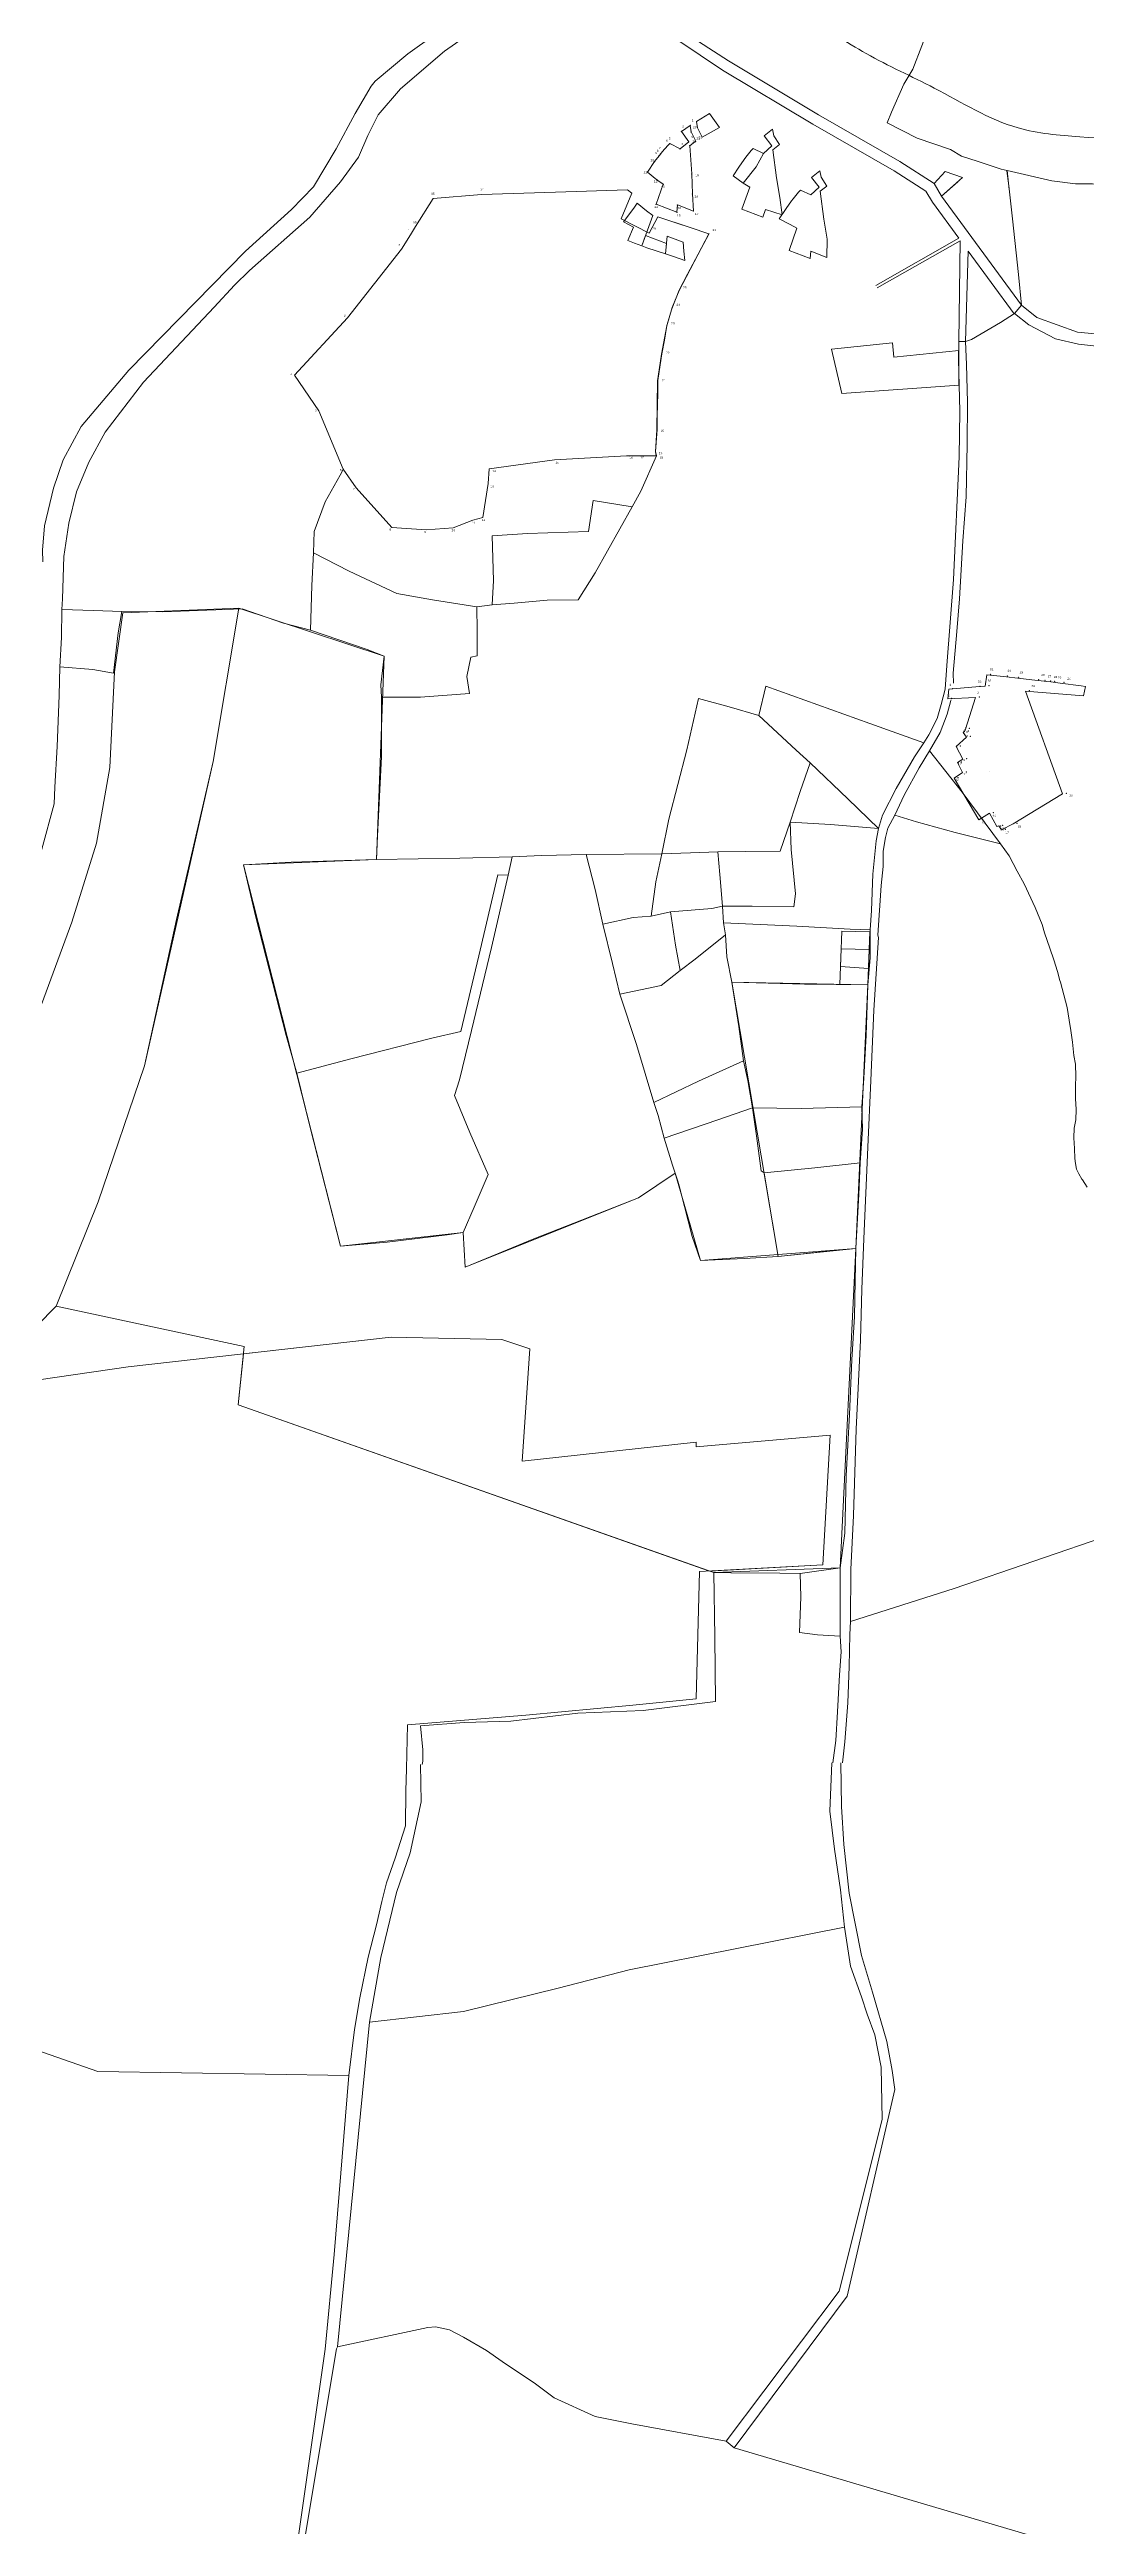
# Model space of a CAD drawing. Header units: millimetres. Extents: x 3522 to 28992, y 3906 to 26953.
# Drawn here: x 18862 to 20351, y 16679 to 20235 of the extents above; entities that cross this region are included whole.
import ezdxf

# ---------------------------------------------------------------- set-up
doc = ezdxf.new("R2010")
doc.units = ezdxf.units.MM
for name, color, linetype in [('-2', 1, 'Continuous'), ('-3', 7, 'Continuous'), ('2', 7, 'Continuous'), ('Circulo', 2, 'Continuous'), ('CVL_CUADCON_LIN', 8, 'Continuous'), ('CVL_CUADCON_TIT', 1, 'Continuous'), ('CVL_PUNTO', 250, 'Continuous'), ('CVL_PUNTO_NUM', 2, 'Continuous')]:
    doc.layers.add(name, color=color, linetype=linetype)
doc.layers.add('1ER CEDULA', color=7, linetype='Continuous', lineweight=0)
doc.styles.add('MONOTXT4', font='Monotxt4.shx')

msp = doc.modelspace()

# ---------------------------------------------------------------- linework, layer by layer
at = {"layer": '-2', "color": 1, "linetype": 'ByBlock', "lineweight": 0}
msp.add_line((19321.084, 17402.597), (19274.96, 16936.707), dxfattribs=at)
at = {"layer": '-3', "color": 1, "linetype": 'ByBlock', "lineweight": 0}
for points in [[(19394.409, 17772.562), (19395.405, 17718.957), (19379.524, 17645.885), (19359.66, 17588.84), (19337.067, 17495.483), (19321.084, 17402.597), (19455.856, 17418.096), (19591.992, 17451.624), (19693.782, 17477.978), (20003.126, 17538.982)], [(19997.728, 17775.119), (19998.687, 17712.258), (20001.961, 17657.622), (20009.732, 17587.72), (20027.566, 17498.2), (20043.305, 17445.78), (20063.778, 17375.044), (20071.693, 17333.084), (20075.618, 17305.88), (20006.99, 17009.048), (19844.486, 16791.241)], [(19985.025, 17775.065), (19982.133, 17705.492), (19988.711, 17650.838), (19997.305, 17592.616), (20003.126, 17538.982)], [(20003.126, 17538.982), (20011.733, 17483.301), (20027.514, 17439.01), (20035.518, 17414.324), (20046.799, 17384.285), (20055.709, 17338.254), (20057.353, 17263.052), (19995.592, 17016.479), (19833.354, 16800.957)], [(19274.96, 16936.707), (19404.967, 16964.426), (19415.646, 16965.382), (19435.699, 16960.951), (19456.228, 16950.166), (19489.168, 16931.182), (19511.705, 16915.559), (19559.315, 16883.283), (19586.403, 16863.062), (19645.223, 16836.311), (19697.522, 16826.109), (19833.354, 16800.957)], [(19274.96, 16936.707), (19273.42, 16933.667), (19189.757, 16432.677)], [(19833.354, 16800.957), (19844.486, 16791.241), (20508.034, 16595.202), (20664.69, 16469.082), (20703.999, 16404.082), (20735.192, 16342.43), (20758.245, 16279.046), (20765.917, 16239.374)]]:
    msp.add_lwpolyline(points, dxfattribs=at)
at = {"color": 1, "linetype": 'ByBlock', "lineweight": 0}
for points in [[(19712.091, 19953.071), (19719.435, 19950.554), (19746.24, 19941.528), (19747.458, 19956.699), (19717.575, 19968.143), (19712.091, 19953.071)], [(20167.428, 19753.188), (20167.134, 19802.887), (20073.847, 19793.582), (20071.854, 19813.985), (19984.523, 19804.926), (19999.368, 19741.027)]]:
    msp.add_lwpolyline(points, close=True, dxfattribs=at)
for points, elevation in [([(19291.545, 17325.986), (19299.512, 17392.137), (19307.188, 17437.605), (19319.252, 17496.096), (19330.986, 17542.214), (19338.675, 17576.078), (19345.624, 17602.507), (19357.71, 17637.91), (19372.516, 17684.626), (19373.386, 17735.021), (19374.119, 17766.456), (19375.38, 17829.672), (19545.472, 17843.52), (19699.318, 17857.702), (19790.149, 17866.991), (19794.757, 18049.528), (19971.892, 18059.272), (19982.603, 18245.497), (19790.035, 18228.606), (19790.303, 18235.26), (19540.063, 18208.126), (19551.292, 18369.405), (19510.94, 18382.907), (19352.235, 18386.379), (18974.609, 18343.554), (18793.485, 18317.448)], 35.403), ([(18681.991, 16645.6), (18678.449, 16705.368), (18675.402, 16775.731), (18671.551, 16854.69), (18666.37, 16965.351), (18662.755, 17035.549), (18659.462, 17096.078), (18656.52, 17135.784), (18656.601, 17148.321), (18655.378, 17166.814), (18652.656, 17216.748), (18651.608, 17248.007), (18645.427, 17363.923), (18641.699, 17405.011), (18637.718, 17434.428), (18931.009, 17331.597), (19291.545, 17325.986), (19270.388, 17069.003), (19257.129, 16933.009), (19135.698, 16082.406)], 35.424), ([(18637.718, 17434.428), (18931.009, 17331.597), (19291.545, 17325.986)], 35.403)]:
    msp.add_lwpolyline(points, dxfattribs=dict(at, elevation=elevation))
at = {"layer": '1ER CEDULA', "color": 1, "linetype": 'ByBlock', "lineweight": 0, "ltscale": 0.5, "flags": 128}
msp.add_lwpolyline([(20036.557, 18891.905), (20019.512, 18513.764), (19907.696, 18501.802), (19841.186, 18896.131)], close=True, dxfattribs=at)
at = {"layer": '2', "color": 1, "linetype": 'ByBlock', "lineweight": 0}
for p, q in [((20236.904, 20061.338), (20239.389, 20034.139)), ((20257.083, 19868.141), (20247.149, 19855.962)), ((20176.689, 19815.956), (20167.288, 19815.976)), ((19497.028, 19437.693), (19474.917, 19434.69)), ((19526.003, 19075.975), (19520.359, 19049.555)), ((19740.702, 19080.349), (19632.211, 19079.054)), ((19725.526, 18990.666), (19753.486, 18996.706)), ((19827.946, 19004.936), (19829.167, 18981.297)), ((19832.18, 18964.008), (19829.167, 18981.297)), ((19996.964, 18055.069), (19939.527, 18046.804))]:
    msp.add_line(p, q, dxfattribs=at)
for points in [[(20307.472, 20520.44), (20287.077, 20486.681), (20249.311, 20408.228), (20223.014, 20346.271), (20211.016, 20319.102), (20192.979, 20319.903), (20140.866, 20306.543), (20130.939, 20297.415), (20127.079, 20274.041), (20101.025, 20207), (20088.276, 20185.17)], [(19560.838, 20313.617), (19529.047, 20297.673), (19488.6, 20274.123), (19428.808, 20232.823), (19365.686, 20178.568), (19333.342, 20141.276), (19318.544, 20111.572), (19305.014, 20080.594), (19279.279, 20045.067), (19235.474, 19994.584), (19148.678, 19918.014), (19127.037, 19896.711)], [(18851.817, 19499.548), (18851.597, 19516.068), (18854.465, 19551.389), (18867.281, 19605.242), (18881.085, 19646.131), (18906.846, 19693.857), (18975.612, 19774.785), (19143.145, 19945.728), (19208.82, 20005.569), (19240.646, 20038.033), (19273.28, 20092.352), (19300.571, 20143.125), (19323.265, 20182.47), (19329.123, 20189.828), (19375.953, 20228.868), (19449.488, 20281.067), (19491.971, 20306.901)], [(20088.276, 20185.17), (20070.662, 20145.052), (20064.533, 20129.816), (20107.425, 20107.868), (20155.156, 20091.501), (20171.143, 20082.064), (20193.487, 20074.9), (20212.529, 20068.76), (20228.27, 20063.135), (20236.904, 20061.338)], [(20236.904, 20061.338), (20300.646, 20046.716), (20334.682, 20042.07), (20359.327, 20042.272), (20408.107, 20041.66), (20422.086, 20043.918), (20441.91, 20047.18), (20479.007, 20048.626), (20506.96, 20050.854), (20537.449, 20051.552), (20566.169, 20056.32), (20596.93, 20065.15), (20625.658, 20073.985), (20641.161, 20076.239), (20650.57, 20080.032), (20692.528, 20097.733), (20721.776, 20111.904), (20736.532, 20121.53), (20759.435, 20139.272), (20770.885, 20147.381), (20779.534, 20152.7)], [(20257.083, 19868.141), (20253.109, 19912.117), (20244.128, 19991.94), (20238.892, 20039.477), (20236.396, 20061.085)], [(19808.608, 19971.005), (19777.745, 19912.616), (19765.755, 19889.513), (19755.283, 19862.85), (19748.12, 19838.974), (19744.518, 19817.633), (19740.667, 19798.072), (19734.998, 19759.707), (19734.959, 19741.154), (19734.13, 19708.879), (19734.09, 19689.563), (19731.737, 19657.799), (19732.996, 19651.951)], [(19127.037, 19896.711), (19098.008, 19865.258), (18996.664, 19757.459), (18941.636, 19685.65), (18917.918, 19642.495), (18900.299, 19599.835), (18889.28, 19554.873), (18882.067, 19507.108), (18880.163, 19446.37), (18879.368, 19430.869)], [(20247.149, 19855.962), (20227.305, 19843.043), (20185.333, 19818.733), (20176.689, 19815.956)], [(20458.679, 19802.651), (20433.282, 19807.279), (20410.158, 19805.549), (20369.513, 19808.685), (20339.285, 19811.799), (20306.018, 19819.494), (20267.696, 19839.907), (20247.149, 19855.962)], [(21203.013, 19513.121), (21124.067, 19546.836), (21024.812, 19588.473), (20872.757, 19652.587), (20670.19, 19740.19), (20483.863, 19817.592), (20431.803, 19829.394), (20404.35, 19822.844), (20337.543, 19829.085), (20279.15, 19850.303), (20257.083, 19868.141)], [(20117.057, 19239.667), (20124.194, 19251.089), (20136.185, 19274.7), (20142.07, 19294.765), (20147.705, 19316.864), (20150.062, 19350.661), (20159.465, 19474.159), (20167.706, 19650.014), (20168.604, 19715.583), (20166.98, 19789.799), (20167.288, 19815.976)], [(20176.689, 19815.956), (20178.398, 19782.658), (20179.557, 19728.776), (20179.432, 19668.542), (20177.75, 19592.809), (20173.046, 19529.535), (20168.046, 19446.438), (20164.645, 19399.427), (20159.185, 19339.459), (20159.719, 19325.376)], [(19240.572, 19512.449), (19241.397, 19542.945), (19257.239, 19585.863), (19278.913, 19623.686), (19283.505, 19632.825)], [(19732.956, 19651.859), (19710.531, 19600.914), (19698.036, 19578.576)], [(19698.036, 19578.576), (19642.413, 19587.589), (19635.461, 19543.127), (19548.054, 19540.008), (19497.233, 19536.812), (19499.133, 19472.762), (19497.028, 19437.693)], [(19698.036, 19578.576), (19644.992, 19483.635), (19620.775, 19444.802), (19576.058, 19444.642), (19528.538, 19440.168), (19497.028, 19437.693)], [(19240.572, 19512.449), (19238.442, 19465.435), (19236.53, 19401.393)], [(19474.917, 19434.69), (19411.675, 19444.99), (19360.372, 19453.994), (19291.839, 19485.908), (19240.572, 19512.449)], [(18879.368, 19430.869), (18878.523, 19390.715), (18876.403, 19348.53)], [(18876.403, 19348.53), (18923.652, 19344.872), (18953.621, 19339.471), (18960.094, 19397.658), (18965.239, 19428.145)], [(18965.239, 19428.145), (18924.591, 19429.756), (18879.368, 19430.869)], [(18965.239, 19428.145), (19024.436, 19427.512), (19138.014, 19431.846), (19197.425, 19411.642), (19236.53, 19401.393)], [(19338.213, 19305.109), (19394.362, 19304.99), (19464.497, 19310.433), (19460.99, 19334.838), (19466.637, 19362.529), (19475.533, 19364.289), (19475.608, 19400.378), (19474.917, 19434.69)], [(19236.53, 19401.393), (19317.521, 19373.519), (19341.891, 19363.81), (19337.487, 19322.901), (19338.213, 19305.109)], [(18876.403, 19348.53), (18875.302, 19307.614), (18872.355, 19234.425), (18869.185, 19175.977), (18868.119, 19152.089), (18850.453, 19087.063), (18827.973, 19028.148), (18804.235, 18975.335), (18786.853, 18924.796), (18763.058, 18844.534), (18745.871, 18765.275), (18737.112, 18707.348), (18735.26, 18672.024), (18708.182, 18601.428), (18656.46, 18531.137), (18636.863, 18514.659)], [(20117.057, 19239.667), (20039.623, 19267.534), (19890.341, 19320.967), (19880.091, 19279.054)], [(19338.213, 19305.109), (19338.035, 19219.46), (19332.718, 19105.866), (19331.123, 19072.067)], [(19880.091, 19279.054), (19837.432, 19291.09), (19793.249, 19303.128), (19776.581, 19229.46), (19750.968, 19130.141), (19740.702, 19080.349)], [(19880.091, 19279.054), (19933.596, 19229.127), (19953.884, 19211.04)], [(20156.24, 19301.203), (20156.043, 19300.47), (20150.679, 19280.514), (20140.462, 19254.358), (20125.417, 19227.959)], [(19925.251, 19125.451), (19939.316, 19169.644), (19953.884, 19211.04)], [(19953.884, 19211.04), (20007.893, 19159.078), (20051.759, 19116.542)], [(20051.759, 19116.542), (20057.897, 19135.845), (20077.286, 19174.18), (20103.549, 19219.618), (20117.057, 19239.667)], [(20075.173, 19135.554), (20088.953, 19164.244), (20110.376, 19203.592), (20125.417, 19227.959)], [(20125.417, 19227.959), (20172.297, 19168.896), (20227.276, 19094.568)], [(20011.54, 17977.776), (20012.203, 18052.495), (20015.921, 18130.003), (20019.99, 18254.275), (20026.099, 18382.1), (20028.028, 18455.037), (20030.719, 18527.464), (20036.836, 18658.848), (20041.1, 18754.908), (20045.374, 18855.543), (20051.943, 18959.985), (20050.933, 18963.291), (20055.909, 19034.951), (20058.76, 19062.139), (20058.806, 19084.25), (20061.895, 19103.559), (20065.227, 19117.276), (20075.173, 19135.554)], [(20227.276, 19094.568), (20162.014, 19110.972), (20106.658, 19126.084), (20075.173, 19135.554)], [(19820.994, 19083.229), (19860.376, 19083.654), (19910.937, 19084.055), (19925.251, 19125.451)], [(19925.251, 19125.451), (19926.44, 19086.564), (19932.66, 19022.759), (19930.588, 19003.956), (19870.375, 19004.846), (19827.946, 19004.936)], [(20051.759, 19116.542), (19983.173, 19122.533), (19925.251, 19125.451)], [(20039.77, 18970.939), (20042.115, 18998.891), (20044.002, 19051.242), (20048.42, 19099.013), (20051.759, 19116.542)], [(19331.123, 19072.067), (19208.653, 19068.006), (19140.3, 19064.338), (19157.93, 18989.326), (19201.531, 18819.207), (19216.663, 18765.295)], [(19526.003, 19075.975), (19450.54, 19073.847), (19331.123, 19072.067)], [(19632.211, 19079.054), (19567.929, 19077.919), (19526.003, 19075.975)], [(19632.211, 19079.054), (19645.065, 19028.959), (19656.141, 18979.376)], [(19740.702, 19080.349), (19732.234, 19039.957), (19725.526, 18990.666)], [(19740.702, 19080.349), (19781.864, 19081.787), (19820.994, 19083.229)], [(19827.946, 19004.936), (19824.229, 19050.436), (19820.994, 19083.229)], [(20227.276, 19094.568), (20239.436, 19077.26), (20251.078, 19055.378), (20261.203, 19037.312), (20276.885, 19003.222), (20286.997, 18978.802), (20290.275, 18966.85), (20298.106, 18944.977), (20303.66, 18928.191), (20308.96, 18911.152), (20312.236, 18898.183), (20313.502, 18895.893), (20323.081, 18859.529), (20325.839, 18841.478), (20328.348, 18826.478), (20330.6, 18809.7), (20332.339, 18790.635), (20334.854, 18778.176), (20335.325, 18760.384), (20335.044, 18747.169), (20335.02, 18735.986), (20334.752, 18729.125), (20335.735, 18713.111), (20335.196, 18698.117), (20333.138, 18686.177), (20332.348, 18672.454), (20333.332, 18657.203), (20333.811, 18642.97), (20334.812, 18635.597), (20336.319, 18627.207), (20339.609, 18620.846), (20343.912, 18613.213), (20344.672, 18611.94), (20351.51, 18601.505)], [(19520.359, 19049.555), (19505.37, 19050.095), (19478.197, 18933.752), (19452.31, 18825.03), (19410.369, 18815.715), (19294.198, 18785.971), (19216.663, 18765.295)], [(19520.359, 19049.555), (19496.007, 18945.659), (19467.558, 18826.522), (19450.388, 18755.65), (19443.227, 18733.046), (19464.967, 18679.883), (19491.266, 18619.847), (19471.097, 18572.872), (19455.522, 18536.307)], [(19753.486, 18996.706), (19812.441, 19001.919), (19827.946, 19004.936)], [(19767.286, 18912.807), (19760.247, 18949.166), (19753.486, 18996.706)], [(19656.141, 18979.376), (19699.606, 18988.688), (19725.526, 18990.666)], [(19656.141, 18979.376), (19669.743, 18922.672), (19680.323, 18878.681)], [(19832.18, 18964.008), (19788.661, 18929.028), (19767.286, 18912.807)], [(19829.167, 18981.297), (19934.596, 18976.499), (20011.317, 18972.27), (20039.77, 18970.939)], [(19841.186, 18896.131), (19834.147, 18932.489), (19832.18, 18964.008)], [(20036.557, 18891.905), (20039.941, 18930.783), (20039.77, 18970.939)], [(19680.323, 18878.681), (19740.055, 18891.008), (19767.286, 18912.807)], [(19841.186, 18896.131), (19851.47, 18832.063), (19858.228, 18782.997)], [(20036.557, 18891.905), (19945.602, 18892.86), (19841.186, 18896.131)], [(20028.064, 18717.067), (20030.944, 18758.233), (20034.121, 18819.731), (20036.557, 18891.905)], [(19680.323, 18878.681), (19704.31, 18806.451), (19729.29, 18723.037)], [(19729.29, 18723.037), (19793.633, 18753.653), (19858.228, 18782.997)], [(19858.228, 18782.997), (19864.266, 18754.52), (19870.791, 18715.367)], [(19216.663, 18765.295), (19235.811, 18687.484), (19279.157, 18516.857)], [(19743.92, 18672.176), (19735.349, 18704.471), (19729.29, 18723.037)], [(19870.791, 18715.367), (19821.212, 18698.444), (19743.92, 18672.176)], [(19870.791, 18715.367), (19940.658, 18714.456), (20028.064, 18717.067)], [(19887.62, 18622.058), (19883.307, 18624.862), (19876.805, 18675.198), (19870.791, 18715.367)], [(20025.61, 18636.506), (20028.759, 18684.788), (20028.064, 18717.067)], [(19743.92, 18672.176), (19756.288, 18633.01), (19763.863, 18610.375)], [(19887.62, 18622.058), (19960.554, 18629.528), (20025.61, 18636.506)], [(20025.61, 18636.506), (20023.483, 18591.018), (20019.512, 18513.764)], [(19455.522, 18536.307), (19458.468, 18486.741), (19557.132, 18527.197), (19707.41, 18586.35), (19760.075, 18621.693)], [(19907.696, 18501.802), (19859.672, 18499.362), (19796.148, 18496.192), (19784.532, 18530.781), (19773.443, 18574.011), (19765.882, 18603.508), (19763.863, 18610.375)], [(19907.696, 18501.802), (19899.921, 18550.361), (19887.62, 18622.058)], [(19279.157, 18516.857), (19346.498, 18522.814), (19432.649, 18533.052), (19455.522, 18536.307)], [(20019.512, 18513.764), (19975.04, 18509.029), (19907.696, 18501.802)], [(19996.964, 18055.069), (20003.673, 18104.868), (20005.622, 18186.955), (20010.124, 18275.136), (20013.844, 18353.661), (20017.276, 18415.666), (20018.399, 18467.003), (20019.512, 18513.764)], [(20011.54, 17977.776), (20160.524, 18025.241), (20504.017, 18142.948), (20718.867, 18220.517)], [(19939.527, 18046.804), (19910.31, 18047.374), (19839.934, 18047.777), (19815.543, 18048.083), (19816.875, 17955.315), (19817.701, 17863.31), (19714.013, 17850.314), (19619.999, 17846.447), (19524.19, 17834.705), (19457.112, 17833.068), (19394.347, 17828.372), (19397.578, 17793.546), (19397.544, 17777.281), (19396.506, 17772.571)], [(19997.015, 17956.967), (19964.498, 17958.814), (19938.335, 17961.92), (19940.474, 18013.508), (19939.527, 18046.804)], [(19997.015, 17956.967), (19997.128, 18011.609), (19996.964, 18055.069)], [(20000.448, 17775.131), (20003.813, 17804.97), (20007.995, 17861.128), (20009.882, 17913.479), (20010.74, 17959.479), (20011.54, 17977.776)], [(19986.458, 17775.072), (19990.606, 17807.285), (19993.232, 17848.198), (19996.137, 17901.309), (19998.239, 17934.599), (19997.015, 17956.967)]]:
    msp.add_lwpolyline(points, dxfattribs=at)
at = {"layer": 'Circulo', "color": 1, "linetype": 'ByBlock', "lineweight": 0, "ltscale": 0.5}
for p, q in [((19735.118, 19995.056), (19750.668, 19989.81)), ((19750.668, 19989.81), (19794.298, 19975.2))]:
    msp.add_line(p, q, dxfattribs=at)
at = {"layer": 'CVL_CUADCON_LIN', "color": 1, "linetype": 'ByBlock', "lineweight": 0, "ltscale": 0.5, "flags": 128}
for points in [[(19600.555, 20358.775), (19828.024, 20205.529), (19957.821, 20127.88), (20074.317, 20061.008), (20120.097, 20031.56), (20129.541, 20015.946), (20167.399, 19964.055)], [(19612.772, 20363.575), (19836.329, 20218.871), (19965.767, 20141.437), (20082.484, 20074.438), (20131.659, 20042.806), (20142.631, 20024.666), (20257.083, 19868.141)], [(20131.659, 20042.806), (20147.469, 20059.785), (20172.338, 20051.228)], [(19691.867, 20034.282), (19691.867, 20034.282), (19691.867, 20034.282)], [(20142.631, 20024.666), (20131.659, 20042.806)], [(20142.631, 20024.666), (20172.338, 20051.228)], [(20165.646, 20045.245), (20142.631, 20024.666)], [(20167.399, 19964.055), (20048.052, 19896.365)], [(20169.372, 19960.576), (20050.026, 19892.885)], [(20169.372, 19960.576), (20167.288, 19815.976)], [(20180.747, 19945.758), (20176.689, 19815.956)], [(20180.747, 19945.758), (20246.545, 19855.569)], [(20039.656, 18968.142), (19999.37, 18969.213), (19996.266, 18892.776)], [(20036.557, 18891.905), (20039.656, 18968.142)], [(20038.62, 18942.663), (19998.336, 18943.734)], [(20036.557, 18891.905), (19996.266, 18892.776)], [(20037.511, 18915.385), (19997.301, 18918.255)]]:
    msp.add_lwpolyline(points, dxfattribs=at)
for points in [[(20142.631, 20024.666), (20131.659, 20042.806), (20147.469, 20059.785), (20172.338, 20051.228)], [(20038.62, 18942.663), (20037.511, 18915.385), (19997.301, 18918.255), (19998.336, 18943.734)], [(20037.511, 18915.385), (20036.557, 18891.905), (19996.266, 18892.776), (19997.301, 18918.255)]]:
    msp.add_lwpolyline(points, close=True, dxfattribs=at)
at = {"layer": 'CVL_CUADCON_LIN', "color": 1, "linetype": 'ByBlock', "lineweight": 0, "ltscale": 0.5}
msp.add_spline([(19667.448, 20388.112), (19836.793, 20320.665), (19947.701, 20279.41), (20034.441, 20229.141), (20132.115, 20179.6), (20252.499, 20122.531), (20341.1, 20109.714), (20527.627, 20116.705), (20799.916, 20288.938), (20855.852, 20408.207), (20798.052, 20546.112), (20758.897, 20588.974)], degree=3, dxfattribs=at)
at = {"layer": 'CVL_CUADCON_TIT', "color": 1, "linetype": 'ByBlock', "lineweight": 0}
msp.add_lwpolyline([(19790.816, 20131.816), (19792.037, 20122.495), (19798.676, 20109.056), (19823.519, 20123.108), (19809.284, 20143.286), (19790.816, 20131.816)], dxfattribs=at)
at = {"layer": 'CVL_CUADCON_TIT', "color": 1, "linetype": 'ByBlock', "lineweight": 0, "ltscale": 0.5, "flags": 128}
for points in [[(19781.581, 20126.08), (19768.952, 20117.53), (19779.576, 20102.767), (19766.975, 20092.295), (19752.528, 20100.089), (19749.338, 20097.103), (19741.277, 20088.113), (19738.682, 20084.936), (19736.829, 20082.464), (19736.829, 20082.464), (19730.457, 20074.162), (19720.13, 20059.053), (19733.84, 20048.035), (19742.933, 20041.654), (19732.476, 20012.908), (19762.359, 20001.463), (19763.202, 20011.967), (19786.14, 20003.17), (19784.744, 20027.77), (19783.849, 20056.398), (19780.826, 20096.797), (19786.465, 20101.311), (19789.442, 20103.32), (19782.803, 20116.76), (19782.803, 20116.76), (19781.581, 20126.08)], [(19379.899, 19969.166), (19367.003, 19948.608), (19289.56, 19849.907), (19213.168, 19767.47), (19248.19, 19716.43), (19283.265, 19632.367), (19302.011, 19605.642), (19353.215, 19548.603), (19402.498, 19545.449), (19441.123, 19548.417), (19469.601, 19559.285), (19483.838, 19563.322), (19491.56, 19611.848), (19492.875, 19632.94), (19586.654, 19645.957), (19689.83, 19651.677), (19705.122, 19651.726), (19732.756, 19651.493), (19731.497, 19657.341), (19733.85, 19689.107), (19734.758, 19759.248), (19740.427, 19797.615), (19747.88, 19838.515), (19755.865, 19864.484), (19765.515, 19889.054), (19808.368, 19970.547), (19780.082, 19979.923), (19735.128, 19995.053), (19722.739, 19971.401), (19682.26, 19991.959), (19697.716, 20028.635), (19691.627, 20033.824), (19587.96, 20030.485), (19481.751, 20026.898), (19412.377, 20020.945), (19387.238, 19980.867), (19379.899, 19969.166)], [(20191.406, 19304.565), (20151.275, 19302.576), (20152.889, 19316.785), (20191.913, 19320.12), (20205.161, 19320.816), (20207.68, 19337.189), (20231.402, 19334.654), (20247.575, 19332.823), (20276.526, 19329.707), (20285.612, 19328.385), (20293.867, 19327.493), (20299.584, 19326.978), (20312.799, 19325.442), (20342.776, 19321.336), (20349.431, 19320.679), (20346.188, 19307.06), (20262.953, 19313.702), (20315.974, 19166.282), (20245.4, 19123.41), (20228.522, 19114.567), (20224.541, 19120.471), (20221.906, 19119.345), (20211.13, 19138.546), (20195.956, 19128.938), (20160.584, 19188.749), (20172.57, 19196.848), (20165.221, 19211.338), (20173.061, 19216.097), (20163.692, 19234.405), (20178.424, 19247.917), (20173.444, 19254.191), (20175.261, 19255.902), (20176.745, 19259.398), (20191.406, 19304.565)], [(20191.406, 19304.565), (20151.275, 19302.576), (20152.889, 19316.785), (20191.913, 19320.12), (20205.161, 19320.816), (20207.68, 19337.189), (20231.402, 19334.654), (20247.575, 19332.823), (20276.526, 19329.707), (20285.612, 19328.385), (20293.867, 19327.493), (20299.584, 19326.978), (20312.799, 19325.442), (20342.776, 19321.336), (20349.431, 19320.679), (20346.188, 19307.06), (20262.953, 19313.702), (20315.974, 19166.282), (20245.4, 19123.41), (20228.522, 19114.567), (20224.541, 19120.471), (20221.906, 19119.345), (20211.13, 19138.546), (20195.956, 19128.938), (20160.584, 19188.749), (20172.57, 19196.848), (20165.221, 19211.338), (20173.061, 19216.097), (20163.692, 19234.405), (20178.424, 19247.917), (20173.444, 19254.191), (20175.261, 19255.902), (20176.745, 19259.398), (20191.406, 19304.565)], [(20210.932, 19198.257), (20210.932, 19198.257)], [(19132.318, 18289.174), (19139.894, 18362.298), (19352.235, 18386.379), (19510.94, 18382.907), (19551.292, 18369.405), (19540.063, 18208.126), (19790.303, 18235.26), (19790.035, 18228.606), (19982.603, 18245.497), (19971.892, 18059.272), (19809.192, 18050.322), (19132.318, 18289.174)]]:
    msp.add_lwpolyline(points, dxfattribs=at)
for points in [[(19899.573, 20120.528), (19887.666, 20111.033), (19898.841, 20096.988), (19886.934, 20086.02), (19876.413, 20066.406), (19857.413, 20043.359), (19867.374, 20037.613), (19855.868, 20005.968), (19885.738, 19994.538), (19889.5, 20005.188), (19913.845, 19997.867), (19910.299, 20022.405), (19905.338, 20050.891), (19900.4, 20091.151), (19909.651, 20098.659), (19901.713, 20111.374)], [(19967.574, 20060.9), (19955.669, 20051.406), (19966.843, 20037.362), (19954.936, 20026.393), (19939.834, 20033.319), (19936.997, 20030.407), (19929.273, 20020.82), (19926.955, 20017.63), (19919.36, 20006.71), (19909.339, 19991.88), (19925.029, 19983.928), (19934.663, 19978.395), (19923.87, 19946.341), (19953.738, 19934.907), (19954.597, 19945.41), (19977.549, 19936.491), (19978.301, 19962.778), (19973.34, 19991.265), (19968.402, 20031.524), (19977.653, 20039.032), (19969.715, 20051.748)], [(19700.366, 20007.448), (19705.229, 20014.288), (19718.938, 20003.27), (19728.032, 19996.889), (19712.091, 19953.071), (19701.374, 19957.24), (19692.053, 19960.865), (19699.911, 19980.232), (19685.662, 19987.727), (19700.366, 20007.448)], [(19133.274, 19432.775), (19096.524, 19212.605), (19043.964, 18986.105), (18997.974, 18776.025), (18931.144, 18580.715), (18871.264, 18430.605), (18786.324, 18344.895), (18635.124, 18331.615), (18636.194, 18448.325), (18736.494, 18499.795), (18812.404, 18654.195), (18836.794, 18827.555), (18893.724, 18981.965), (18928.974, 19095.735), (18947.944, 19204.085), (18954.844, 19341.315), (18966.924, 19426.205)], [(19133.274, 19432.775), (19341.899, 19363.806), (19331.129, 19072.065), (19140.306, 19064.335), (19279.168, 18516.851), (19455.529, 18536.301), (19458.479, 18486.729), (19707.42, 18586.339), (19760.092, 18621.681), (19796.162, 18496.181), (20019.522, 18513.751), (19996.973, 18055.065), (19815.557, 18048.076), (19132.318, 18289.174), (19140.998, 18372.955), (18871.27, 18430.605), (18931.149, 18580.712), (18997.981, 18776.025), (19096.53, 19212.6)]]:
    msp.add_lwpolyline(points, close=True, dxfattribs=at)
at = {"layer": 'CVL_CUADCON_TIT', "color": 1, "linetype": 'ByBlock', "lineweight": 0, "flags": 128}
msp.add_lwpolyline([(19871.832, 20092.945), (19868.995, 20090.033), (19861.271, 20080.446), (19858.953, 20077.257), (19851.358, 20066.336), (19843.109, 20053.928), (19857.396, 20043.366), (19876.311, 20066.412), (19886.934, 20086.02), (19871.832, 20092.945)], dxfattribs=at)
at = {"layer": 'CVL_CUADCON_TIT', "color": 1, "linetype": 'ByBlock', "lineweight": 0}
msp.add_lwpolyline([(19748.301, 19967.202), (19746.241, 19941.535), (19759.13, 19937.195), (19773.74, 19932.325), (19772.478, 19945.465), (19771.239, 19958.405)], close=True, dxfattribs=at)
at = {"layer": 'CVL_PUNTO', "color": 1, "linetype": 'ByBlock', "lineweight": 0, "ltscale": 0.5}
for p in [(19749.338, 20097.103), (19752.528, 20100.089), (19768.952, 20117.53), (19779.576, 20102.767), (19780.826, 20096.797), (19781.581, 20126.08), (19782.803, 20116.76), (19786.465, 20101.311), (19789.442, 20103.32), (19720.13, 20059.053), (19730.457, 20074.162), (19736.829, 20082.464), (19738.682, 20084.936), (19741.277, 20088.113), (19766.975, 20092.295), (19733.84, 20048.035), (19742.933, 20041.654), (19783.849, 20056.398), (19784.744, 20027.77), (19732.476, 20012.908), (19762.359, 20001.463), (19763.202, 20011.967), (19786.14, 20003.17), (20158.434, 19317.571), (20197.458, 19320.907), (20210.706, 19321.602), (20213.225, 19337.975), (20236.947, 19335.44), (20253.12, 19333.61), (20268.498, 19314.488), (20282.071, 19330.493), (20291.157, 19329.171), (20299.412, 19328.28), (20305.129, 19327.764), (20318.344, 19326.229), (20156.82, 19303.363), (20196.951, 19305.351), (20178.989, 19254.977), (20180.806, 19256.689), (20182.29, 19260.185), (20183.969, 19248.703), (20169.237, 19235.192), (20170.766, 19212.125), (20178.606, 19216.883), (20166.129, 19189.535), (20178.115, 19197.635), (20216.675, 19139.333), (20321.519, 19167.068), (20201.501, 19129.724), (20227.451, 19120.131), (20230.086, 19121.257), (20234.067, 19115.354), (20250.945, 19124.197)]:
    msp.add_point(p, dxfattribs=at)

# ---------------------------------------------------------------- texts
at = {"layer": 'CVL_PUNTO_NUM', "color": 1, "linetype": 'ByBlock', "lineweight": 0, "ltscale": 0.5, "style": 'MONOTXT4'}
for s, p in [('1', (19783.73, 20131.682)), ('7', (19736.712, 20092.007)), ('6', (19746.904, 20102.587)), ('5', (19750.881, 20105.859)), ('4', (19768.721, 20098.035)), ('2', (19770.016, 20123.435)), ('3', (19782.686, 20107.898)), ('20', (19784.571, 20101.484)), ('23', (19785.442, 20122.149)), ('21', (19790.396, 20105.843)), ('22', (19793.471, 20107.766)), ('11', (19714.397, 20057.283)), ('10', (19724.479, 20074.675)), ('9', (19731.372, 20084.957)), ('8', (19733.555, 20088.052)), ('35', (19409.347, 20026.433)), ('34', (19480.09, 20033.047)), ('12', (19729.33, 20044.078)), ('13', (19739.873, 20036.493)), ('18', (19787.634, 20022.511)), ('19', (19788.869, 20053.112)), ('36', (19383.402, 19985.728)), ('14', (19729.877, 20007.5)), ('15', (19762.504, 19995.465)), ('16', (19763.457, 20005.972)), ('17', (19788.234, 19997.547)), ('2', (19362.554, 19952.81)), ('1', (19375.833, 19973.803)), ('29', (19727.061, 19976.256)), ('26', (19813.515, 19974.457)), ('25', (19771.216, 19891.997)), ('3', (19283.92, 19851.558)), ('24', (19761.764, 19866.936)), ('23', (19753.968, 19840.316)), ('22', (19746.666, 19798.153)), ('4', (19207.427, 19767.449)), ('21', (19740.876, 19758.504)), ('5', (19242.613, 19715.415)), ('20', (19739.219, 19686.452)), ('6', (19278.338, 19629.775)), ('15', (19587.982, 19640.514)), ('16', (19694.11, 19647.699)), ('17', (19709.641, 19647.978)), ('19', (19736.423, 19654.051)), ('18', (19737.618, 19648.125)), ('7', (19297.421, 19602.54)), ('13', (19494.525, 19606.528)), ('14', (19497.238, 19628.363)), ('12', (19482.224, 19558.073)), ('8', (19349.609, 19544.455)), ('9', (19399.549, 19540.824)), ('10', (19438.774, 19543.462)), ('11', (19467.711, 19554.133)), ('1', (20153.766, 19321.34)), ('3', (20193.328, 19310.134)), ('33', (20194.503, 19326.129)), ('32', (20208.695, 19327.255)), ('31', (20211.754, 19343.792)), ('30', (20237.188, 19341.435)), ('29', (20254.584, 19339.428)), ('20', (20271.591, 19319.63)), ('28', (20285.358, 19335.512)), ('27', (20294.883, 19333.874)), ('26', (20303.468, 19332.7)), ('25', (20309.381, 19331.997)), ('24', (20322.98, 19330.038)), ('2', (20151.688, 19306.471)), ('6', (20172.992, 19254.784)), ('5', (20174.806, 19256.682)), ('4', (20176.303, 19260.584)), ('7', (20178.046, 19247.747)), ('8', (20163.546, 19233.291)), ('10', (20165.87, 19208.657)), ('9', (20173.743, 19213.369)), ('12', (20161.872, 19185.306)), ('11', (20174.002, 19193.266)), ('14', (20215.81, 19133.395)), ('19', (20325.715, 19162.78)), ('13', (20200.024, 19123.909)), ('15', (20227.174, 19114.138)), ('16', (20229.923, 19115.26)), ('17', (20234.08, 19109.354)), ('18', (20251.716, 19118.246))]:
    msp.add_text(s, height=3, dxfattribs=at).set_placement(p)

doc.saveas('drawing.dxf')
